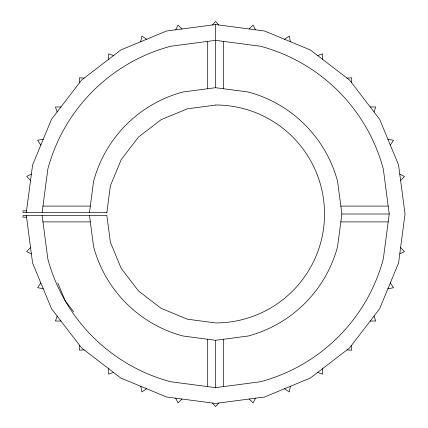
<?xml version="1.0" encoding="UTF-8"?>
<svg xmlns="http://www.w3.org/2000/svg" width="428" height="428" viewBox="0 0 428 428"><rect width="100%" height="100%" fill="white"/><g stroke="black" fill="none" stroke-linecap="round" stroke-linejoin="round"><path stroke-width="0.64" d="M108.498 59.422L108.578 53.858L113.516 55.57M322.659 368.578L322.584 374.142L317.64 372.43M79.683 345.428L79.389 350.19L84.15 349.895M351.474 82.572L351.768 77.81L347.006 78.105M106.845 212.625L110.376 185.811L121.252 159.542L138.565 136.987L161.121 119.674L187.389 108.798L215.787 105.058M26.343 212.422L32.592 164.967L51.515 119.278L81.625 80.041L120.857 49.937L166.546 31.014L215.578 24.556L264.611 31.014L310.3 49.937L349.537 80.041L379.641 119.278L398.564 164.967L405.022 214L398.564 263.033L379.641 308.722L349.537 347.959L310.3 378.063L264.611 396.986L215.578 403.444L166.546 396.986L120.857 378.063L81.625 347.959L51.515 308.722L32.592 263.033L26.343 215.578M42.131 212.422L47.84 169.055A173.656 173.656 0 0 1 170.633 46.261L215.578 40.344L260.524 46.261A173.656 173.656 0 0 1 383.317 169.055L389.234 214L383.317 258.945A173.656 173.656 0 0 1 260.524 381.739L215.578 387.656L170.633 381.739A173.656 173.656 0 0 1 47.84 258.945L42.131 215.578M89.489 212.422L93.588 181.311A126.297 126.297 0 0 1 182.89 92.009L215.578 87.703L248.267 92.009A126.297 126.297 0 0 1 337.569 181.311L341.876 214L337.569 246.689A126.297 126.297 0 0 1 248.267 335.991L215.578 340.297L182.89 335.991A126.297 126.297 0 0 1 93.588 246.689L89.489 215.578M140.785 41.682L141.871 36.059L146.617 39.269M290.371 386.318L289.285 391.941L284.54 388.731M57.149 316.062L55.437 321.005L61.001 321.08M374.008 111.938L375.72 106.995L370.156 106.92M175.721 29.805L178.005 25.102L181.996 28.981M255.436 398.195L253.151 402.898L249.16 399.019M40.847 282.962L37.637 287.707L43.26 288.793M390.309 145.039L393.519 140.293L387.896 139.207M212.422 24.974L215.578 21.4L218.735 24.974M218.735 403.026L215.578 406.6L212.422 403.026M30.559 247.582L26.68 251.573L31.383 253.858M400.597 180.418L404.476 176.427L399.773 174.143M249.16 28.981L253.151 25.102L255.436 29.805M181.996 399.019L178.005 402.898L175.721 398.195M284.54 39.269L289.285 36.059L290.371 41.682M146.617 388.731L141.871 391.941L140.785 386.318M31.383 174.143L26.68 176.427L30.559 180.418M399.773 253.858L404.476 251.573L400.597 247.582M317.64 55.57L322.584 53.858L322.659 59.422M113.516 372.43L108.578 374.142L108.498 368.578M43.26 139.207L37.637 140.293L40.847 145.039M387.896 288.793L393.519 287.707L390.309 282.962M61.001 106.92L55.437 106.995L57.149 111.938M370.156 321.08L375.72 321.005L374.008 316.062M42.961 206.109L90.324 206.109M340.832 206.109L388.196 206.109M26.552 210.844L22.978 210.844L22.978 212.422L106.856 212.422M341.876 214L389.234 214M26.552 217.156L22.978 217.156L22.978 215.578L106.845 215.375L110.376 242.189L121.252 268.458L138.565 291.013L161.121 308.326L187.389 319.202L215.787 322.942A108.969 108.969 0 0 0 324.531 213.963A108.969 108.969 0 0 0 215.787 104.994M42.961 221.891L90.324 221.891M340.832 221.891L388.196 221.891M84.15 78.105L79.389 77.81L79.683 82.572M347.006 349.895L351.768 350.19L351.474 345.428M73.6 311.793L65.19 300.83L57.812 283.026M223.47 41.382L223.47 88.746M223.47 339.254L223.47 386.618M215.578 24.556L215.578 87.703M215.578 340.297L215.578 387.656M207.687 41.382L207.687 88.746M207.687 339.254L207.687 386.618"/></g></svg>
